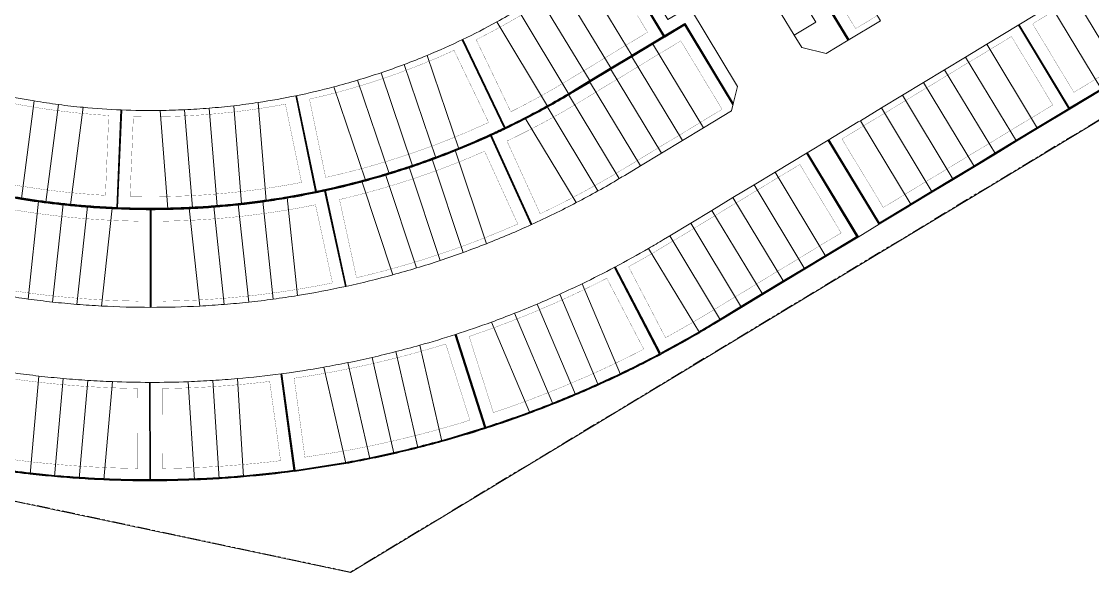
# Model space of a CAD drawing. Header units: centimetres. Extents: x -6122352 to 6876996, y -1694241 to 2592194.
# Drawn here: x 1849635 to 2110817, y -680858 to -546447 of the extents above; entities that cross this region are included whole.
import ezdxf

# ---------------------------------------------------------------- set-up
doc = ezdxf.new("R2010")
doc.units = ezdxf.units.CM
doc.header["$MEASUREMENT"] = 0
doc.linetypes.add('23585-XR-AR-DAMAC PLOT LIMITS$0$PHANTOM2', pattern=[1.25, 0.625, -0.125, 0.125, -0.125, 0.125, -0.125])
doc.linetypes.add('XR-AR-END-SETTING OUT PLAN$0$23261-XR-AR-SI-GF$0$HIDDEN', pattern=[0.375, 0.25, -0.125])
for name, color, linetype, lineweight, true_color in [('08-Compound Wall-2', 6, 'Continuous', 25, 0xff00ff), ('23585-XR-AR-DAMAC PLOT LIMITS$0$1-End units', 7, 'Continuous', 5, 0xf8991e), ('23585-XR-AR-DAMAC PLOT LIMITS$0$1-Open Space', 7, 'Continuous', 5, 0x90cf5a), ('23585-XR-AR-DAMAC PLOT LIMITS$0$1-Utility', 7, 'Continuous', 5, 0x8db1ff)]:
    doc.layers.add(name, color=color, linetype=linetype, lineweight=lineweight, true_color=true_color)
for name, color, linetype in [('23585-XR-AR-BOUNDARY WALLS AND SETBACKS$0$setback', 7, 'XR-AR-END-SETTING OUT PLAN$0$23261-XR-AR-SI-GF$0$HIDDEN'), ('23585-XR-AR-DAMAC PLOT LIMITS$0$PROJECT_LIMIT', 1, 'Continuous'), ('@MI-REF LAYER', 7, 'Continuous')]:
    doc.layers.add(name, color=color, linetype=linetype)
doc.layers.add('23585-XR-AR-DAMAC PLOT LIMITS$0$1-Mid units', color=41, linetype='Continuous', lineweight=5)
doc.layers.add('A-ANNO-TEXT', color=3, linetype='Continuous', lineweight=25)
doc.layers.add('23585-XR-AR-DAMAC PLOT LIMITS$0$D-Phase New', color=7, linetype='Continuous', true_color=0x000080)

# ---------------------------------------------------------------- blocks, each defined once
blk = doc.blocks.new('23585-XR-AR-BOUNDARY WALLS AND SETBACKS')
at = {"layer": '08-Compound Wall-2'}
for points in [[(498219.51, 2770123.52), (498242.85, 2770118.83), (498241.09, 2770110.06), (498239.91, 2770104.18), (498238.73, 2770098.29), (498237.55, 2770092.41), (498236.37, 2770086.53), (498235.19, 2770080.64), (498234.01, 2770074.76), (498232.22, 2770065.89), (498208.89, 2770070.57)], [(498219.55, 2770123.71), (498243.07, 2770118.99), (498243.08, 2770118.99), (498241.28, 2770110.02), (498240.1, 2770104.14), (498238.92, 2770098.25), (498237.74, 2770092.37), (498236.56, 2770086.49), (498235.38, 2770080.6), (498234.2, 2770074.72), (498232.4, 2770065.75)], [(498208.85, 2770070.37), (498232.19, 2770065.69), (498230.4, 2770056.82), (498229.22, 2770050.93), (498228.04, 2770045.05), (498226.86, 2770039.17), (498225.68, 2770033.29), (498224.5, 2770027.4), (498223.32, 2770021.52), (498223.2, 2770020.92), (498221.56, 2770012.74), (498198.23, 2770017.43)], [(498232.4, 2770065.75), (498230.6, 2770056.78), (498229.42, 2770050.9), (498228.24, 2770045.01), (498227.06, 2770039.13), (498225.88, 2770033.25), (498224.7, 2770027.36), (498223.52, 2770021.48), (498223.4, 2770020.88), (498221.72, 2770012.51), (498221.7, 2770012.51), (498198.19, 2770017.23)], [(498183.54, 2770037.28), (498160.11, 2770041.98), (498159.48, 2770038.82), (498137.13, 2770043.31)], [(498129.31, 2770009.54), (498152.46, 2770004.89), (498153.61, 2770010.61), (498176.01, 2770006.12)]]:
    blk.add_lwpolyline(points, dxfattribs=at)
for points in [[(498183.58, 2770037.48), (498160.15, 2770042.18), (498161.3, 2770047.89), (498161.91, 2770050.95), (498162.48, 2770053.77), (498163.09, 2770056.84), (498163.66, 2770059.65), (498164.27, 2770062.72), (498164.84, 2770065.54), (498165.45, 2770068.6), (498166.02, 2770071.42), (498166.63, 2770074.48), (498167.2, 2770077.3), (498167.81, 2770080.37), (498168.38, 2770083.19), (498169, 2770086.25), (498169.93, 2770090.89, 0.001768), (498170.3, 2770092.79, 0.002169), (498170.74, 2770095.13), (498194.21, 2770090.44)], [(498164.55, 2769950.07), (498141.81, 2769957.43, 0.004744), (498142.94, 2769961.05, 0.006905), (498144.46, 2769966.34, 0.007536), (498145.96, 2769972.16), (498145.99, 2769972.32, 0.007321), (498147.27, 2769978.02), (498147.3, 2769978.18, 0.001708), (498147.58, 2769979.52), (498148.46, 2769983.9), (498148.49, 2769984.07), (498149.64, 2769989.79), (498149.67, 2769989.95), (498150.82, 2769995.67), (498150.85, 2769995.83), (498152, 2770001.55), (498152.65, 2770004.8), (498152.66, 2770004.85), (498153.77, 2770010.38), (498176.17, 2770005.88)], [(498196.97, 2770011.15), (498220.3, 2770006.47), (498218.54, 2769997.67), (498217.36, 2769991.79), (498216.17, 2769985.9), (498214.99, 2769980.02), (498213.81, 2769974.14), (498212.63, 2769968.26), (498212.29, 2769966.53, -0.003992), (498211.42, 2769962.38, -0.010163), (498208.92, 2769951.89), (498185.92, 2769958.04)], [(498197.01, 2770011.35), (498220.52, 2770006.63), (498220.54, 2770006.62), (498218.73, 2769997.63), (498217.55, 2769991.75), (498216.37, 2769985.87), (498215.19, 2769979.98), (498214.01, 2769974.1), (498212.83, 2769968.22), (498212.48, 2769966.49, -0.003992), (498211.62, 2769962.34, -0.010258), (498209.08, 2769951.74)], [(498129.27, 2770009.34), (498152.43, 2770004.69), (498151.8, 2770001.59), (498150.65, 2769995.87), (498150.62, 2769995.71), (498149.47, 2769989.99), (498149.44, 2769989.83), (498148.29, 2769984.1), (498148.26, 2769983.94), (498147.38, 2769979.56, -0.001708), (498147.11, 2769978.22), (498147.08, 2769978.06, -0.00732), (498145.8, 2769972.37), (498145.76, 2769972.21, -0.007536), (498144.27, 2769966.39, -0.006779), (498142.78, 2769961.2), (498119.9, 2769968.12)], [(498119.85, 2769967.92), (498142.72, 2769961.01, -0.004744), (498141.59, 2769957.4, -0.01065), (498138.81, 2769949.38, -0.001136), (498138.49, 2769948.53, -0.006397), (498136.63, 2769943.79, -0.001136), (498136.29, 2769942.95, -0.00639), (498134.29, 2769938.26, -0.001136), (498133.93, 2769937.44, -0.00639), (498131.79, 2769932.82, -0.001136), (498131.4, 2769932, -0.006397), (498129.12, 2769927.44, -0.001135), (498128.7, 2769926.64, -0.011633), (498124.22, 2769918.52, -0.002626), (498123.16, 2769916.71), (498102.64, 2769928.97)], [(498171.81, 2769918.31), (498193.4, 2769908.3, 0.010711), (498197.91, 2769918.74, 0.00565), (498200.11, 2769924.32, 0.005647), (498202.18, 2769929.94, 0.005647), (498204.12, 2769935.62, 0.00565), (498205.93, 2769941.33, 0.010142), (498208.86, 2769951.7), (498185.87, 2769957.85)], [(498145.1, 2769906.48), (498124.45, 2769918.5, 0.011507), (498128.88, 2769926.54, 0.001136), (498129.29, 2769927.35, 0.006397), (498131.58, 2769931.91, 0.001136), (498131.97, 2769932.73, 0.00639), (498134.11, 2769937.36, 0.001136), (498134.48, 2769938.18, 0.00639), (498136.48, 2769942.87, 0.001136), (498136.82, 2769943.71, 0.006397), (498138.68, 2769948.46, 0.001136), (498139, 2769949.31, 0.010525), (498141.75, 2769957.24), (498164.49, 2769949.88)], [(498193.54, 2769908.12, 0.010807), (498198.1, 2769918.66, 0.00565), (498200.29, 2769924.25, 0.005647), (498202.37, 2769929.88, 0.005647), (498204.31, 2769935.55, 0.00565), (498206.12, 2769941.28, 0.010235), (498209.08, 2769951.74)], [(498102.54, 2769928.79), (498123.06, 2769916.54, -0.008909), (498119.31, 2769910.51, -0.006486), (498116.44, 2769906.21, -0.001047), (498115.97, 2769905.52, -0.006486), (498112.98, 2769901.31, -0.00104), (498112.49, 2769900.64, -0.006486), (498109.37, 2769896.52, -0.00104), (498108.86, 2769895.86, -0.006486), (498105.62, 2769891.84, -0.001046), (498105.09, 2769891.2, -0.006486), (498101.73, 2769887.27, -0.0053), (498098.91, 2769884.12, -0.010095), (498093.35, 2769878.3), (498076.41, 2769895.16)], [(498116.74, 2769867.91), (498099.12, 2769884.06, 0.005174), (498101.88, 2769887.14, 0.006486), (498105.24, 2769891.07, 0.001046), (498105.78, 2769891.71, 0.006486), (498109.02, 2769895.74, 0.00104), (498109.53, 2769896.4, 0.006486), (498112.65, 2769900.52, 0.00104), (498113.14, 2769901.19, 0.006486), (498116.14, 2769905.41, 0.001047), (498116.61, 2769906.1, 0.006486), (498119.48, 2769910.41, 0.009034), (498123.28, 2769916.53, 0.002627), (498124.35, 2769918.33), (498145, 2769906.31)], [(498150.17, 2769880.44), (498169.74, 2769866.89), (498176.67, 2769877.36, 0.005628), (498179.81, 2769882.46, 0.005647), (498182.83, 2769887.64, 0.005647), (498185.74, 2769892.89, 0.00565), (498188.52, 2769898.2, 0.01037), (498193.32, 2769908.11), (498171.73, 2769918.13)], [(498169.84, 2769866.69), (498176.84, 2769877.25, 0.00563), (498179.99, 2769882.36, 0.005648), (498183.01, 2769887.54, 0.005647), (498185.91, 2769892.79, 0.00565), (498188.7, 2769898.11, 0.010463), (498193.54, 2769908.12)], [(498076.27, 2769895.02), (498093.21, 2769878.16, -0.001441), (498092.4, 2769877.35, -0.007533), (498088.08, 2769873.19, -0.005252), (498084.99, 2769870.36, -0.002273), (498083.63, 2769869.16, -0.005253), (498080.46, 2769866.43, -0.002273), (498079.07, 2769865.26, -0.005253), (498075.82, 2769862.63, -0.00228), (498074.39, 2769861.51, -0.010166), (498067.89, 2769856.66), (498067.02, 2769856.04), (498053.12, 2769875.48)], [(498081.03, 2769836.43), (498067.14, 2769855.88), (498068.01, 2769856.5, 0.010166), (498074.51, 2769861.35, 0.00228), (498075.94, 2769862.47, 0.005252), (498079.2, 2769865.11, 0.002273), (498080.59, 2769866.27, 0.005253), (498083.76, 2769869.01, 0.002273), (498085.12, 2769870.21, 0.005252), (498088.21, 2769873.04, 0.007533), (498092.54, 2769877.21, 0.001566), (498093.42, 2769878.09, 0.010095), (498098.99, 2769883.92), (498116.6, 2769867.76)], [(498150.06, 2769880.27), (498169.62, 2769866.72, -0.011654), (498162.3, 2769856.75, -0.005647), (498158.59, 2769852.04, -0.005647), (498154.77, 2769847.42, -0.010054), (498147.71, 2769839.4), (498130.11, 2769855.42)], [(498169.84, 2769866.69, -0.011749), (498162.46, 2769856.63, -0.005647), (498158.74, 2769851.91, -0.005647), (498154.92, 2769847.29, -0.010147), (498147.79, 2769839.19)], [(498129.97, 2769855.27), (498147.58, 2769839.25, -0.010577), (498139.81, 2769831.14, -0.00565), (498135.52, 2769826.95, -0.005648), (498131.15, 2769822.85, -0.005647), (498126.67, 2769818.86, -0.003765), (498123.64, 2769816.25, -0.001882), (498122.11, 2769814.96, -0.01057), (498113.35, 2769807.96), (498098.59, 2769826.64)], [(498147.79, 2769839.19, -0.010672), (498139.95, 2769831, -0.00565), (498135.66, 2769826.8, -0.005648), (498131.28, 2769822.7, -0.005647), (498126.81, 2769818.7, -0.003765), (498123.77, 2769816.1, -0.001882), (498122.24, 2769814.81, -0.010755), (498113.31, 2769807.68), (498098.44, 2769826.51)]]:
    blk.add_lwpolyline(points, format="xyb", dxfattribs=at)
at = {"layer": '23585-XR-AR-BOUNDARY WALLS AND SETBACKS$0$setback', "ltscale": 40, "const_width": 0.05}
for points in [[(498220.43, 2770120.47), (498239.55, 2770116.64), (498238.34, 2770110.61), (498237.16, 2770104.73), (498235.98, 2770098.84), (498234.8, 2770092.96), (498233.62, 2770087.08), (498232.44, 2770081.19), (498231.26, 2770075.31), (498230.05, 2770069.28), (498210.93, 2770073.12)], [(498210.93, 2770073.12), (498212.14, 2770079.15), (498213.32, 2770085.03), (498214.5, 2770090.91), (498215.68, 2770096.8), (498216.86, 2770102.68), (498218.04, 2770108.56), (498219.22, 2770114.45), (498220.43, 2770120.47)], [(498183.87, 2770046.55), (498182.66, 2770040.52), (498163.55, 2770044.35)]]:
    blk.add_lwpolyline(points, dxfattribs=at)
blk.add_lwpolyline([(498209.75, 2770067.24), (498228.87, 2770063.4), (498227.66, 2770057.37), (498226.48, 2770051.49), (498225.3, 2770045.6), (498224.12, 2770039.72), (498222.94, 2770033.84), (498221.76, 2770027.95), (498220.58, 2770022.07), (498220.46, 2770021.47), (498219.37, 2770016.04), (498200.25, 2770019.88), (498201.34, 2770025.31), (498201.46, 2770025.91), (498202.64, 2770031.79), (498203.82, 2770037.67), (498205, 2770043.56), (498206.18, 2770049.44), (498207.36, 2770055.32), (498208.54, 2770061.2)], close=True, dxfattribs=at)
for points in [[(498197.89, 2770008.11), (498217, 2770004.27), (498215.79, 2769998.22), (498214.61, 2769992.34), (498213.43, 2769986.46), (498212.25, 2769980.57), (498211.07, 2769974.69), (498209.89, 2769968.81), (498209.54, 2769967.08, -0.003992), (498208.68, 2769962.98, -0.007384), (498206.93, 2769955.42), (498188.08, 2769960.47, 0.006654), (498189.55, 2769966.77, 0.004361), (498190.42, 2769970.92), (498190.77, 2769972.67), (498191.95, 2769978.55, 0.00001), (498191.95, 2769978.55), (498193.14, 2769984.44), (498194.32, 2769990.32), (498195.5, 2769996.2), (498196.68, 2770002.08)], [(498129.91, 2770006.36), (498149.03, 2770002.52), (498148.96, 2770002.16), (498147.81, 2769996.44), (498147.78, 2769996.28), (498146.63, 2769990.56), (498146.6, 2769990.4), (498145.45, 2769984.68), (498145.42, 2769984.51), (498144.54, 2769980.13, -0.001705), (498144.27, 2769978.82), (498144.24, 2769978.66, -0.007318), (498142.98, 2769973.05), (498142.94, 2769972.89, -0.007536), (498141.47, 2769967.15, -0.003085), (498140.82, 2769964.82), (498122.15, 2769970.47, 0.009139), (498123.81, 2769976.72, 0.008557), (498125.14, 2769982.62, 0.001942), (498125.42, 2769983.96), (498126.33, 2769988.51), (498127.51, 2769994.39), (498128.69, 2770000.28)], [(498164, 2769953.3), (498145.44, 2769959.31, 0.001163), (498145.72, 2769960.21, 0.006905), (498147.26, 2769965.58, 0.007536), (498148.78, 2769971.49), (498148.81, 2769971.65, 0.007321), (498150.11, 2769977.43), (498150.14, 2769977.59, 0.001711), (498150.42, 2769978.95), (498151.3, 2769983.33), (498151.33, 2769983.5), (498152.48, 2769989.22), (498152.51, 2769989.38), (498153.66, 2769995.1), (498153.69, 2769995.26), (498154.84, 2770000.98), (498155.49, 2770004.23), (498155.5, 2770004.28), (498156.06, 2770007.06), (498175.18, 2770003.22), (498173.96, 2769997.15), (498172.78, 2769991.26), (498171.6, 2769985.38), (498170.42, 2769979.5), (498169.54, 2769975.11, -0.001708), (498169.24, 2769973.63, -0.006718), (498167.95, 2769967.81, -0.006724), (498166.5, 2769962.02, -0.010222)], [(498105.39, 2769930.7, 0.009215), (498108.53, 2769936.41, 0.008567), (498111.26, 2769941.82, 0.008556), (498113.8, 2769947.32, 0.008556), (498116.15, 2769952.89, 0.008566), (498118.31, 2769958.55, 0.009215), (498120.42, 2769964.72), (498139.09, 2769959.08, -0.00105), (498138.83, 2769958.29, -0.01065), (498136.09, 2769950.39, -0.001136), (498135.78, 2769949.56, -0.006397), (498133.95, 2769944.88, -0.001136), (498133.61, 2769944.05, -0.00639), (498131.64, 2769939.44, -0.001136), (498131.28, 2769938.62, -0.00639), (498129.17, 2769934.07, -0.001136), (498128.78, 2769933.26, -0.006397), (498126.54, 2769928.77, -0.001135), (498126.13, 2769927.98, -0.010565), (498122.14, 2769920.7)], [(498145.25, 2769909.75), (498128.39, 2769919.56, 0.007926), (498131.45, 2769925.2, 0.001136), (498131.87, 2769926.02, 0.006397), (498134.19, 2769930.65, 0.001136), (498134.58, 2769931.48, 0.00639), (498136.76, 2769936.17, 0.001136), (498137.13, 2769937.01, 0.00639), (498139.16, 2769941.77, 0.001136), (498139.51, 2769942.62, 0.006397), (498141.39, 2769947.44, 0.001136), (498141.71, 2769948.3, 0.006943), (498143.6, 2769953.6), (498162.15, 2769947.59, -0.010025), (498159.13, 2769939.22, -0.006722), (498156.92, 2769933.69, -0.006717), (498154.56, 2769928.21, -0.006717), (498152.05, 2769922.8, -0.006722), (498149.4, 2769917.46, -0.009871)], [(498174.36, 2769920.32), (498192.05, 2769912.12, 0.007937), (498195.32, 2769919.79, 0.00565), (498197.49, 2769925.31, 0.005647), (498199.54, 2769930.88, 0.005647), (498201.46, 2769936.49, 0.00565), (498203.26, 2769942.15, 0.007397), (498205.41, 2769949.62), (498186.57, 2769954.66, -0.006173), (498184.92, 2769948.89, -0.006212), (498183.11, 2769943.12, -0.006208), (498181.16, 2769937.41, -0.006208), (498179.07, 2769931.74, -0.006212), (498176.84, 2769926.13, -0.006493)], [(498102.32, 2769925.55), (498119.06, 2769915.55, -0.005214), (498116.87, 2769912.09, -0.006486), (498114.05, 2769907.85, -0.001047), (498113.59, 2769907.17, -0.006486), (498110.64, 2769903.02, -0.00104), (498110.15, 2769902.36, -0.006486), (498107.08, 2769898.3, -0.00104), (498106.58, 2769897.65, -0.006486), (498103.39, 2769893.68, -0.001046), (498102.86, 2769893.05, -0.006486), (498099.55, 2769889.18, -0.0053), (498096.77, 2769886.08, -0.0064), (498093.33, 2769882.42), (498079.5, 2769896.18, 0.009216), (498083.93, 2769900.96, 0.008566), (498087.89, 2769905.55, 0.008556), (498091.68, 2769910.26, 0.008556), (498095.31, 2769915.1, 0.008566), (498098.78, 2769920.07, 0.009215)], [(498117.58, 2769871.08), (498103.2, 2769884.26, 0.001593), (498104.06, 2769885.22, 0.006486), (498107.47, 2769889.21, 0.001046), (498108.01, 2769889.86, 0.006486), (498111.3, 2769893.95, 0.00104), (498111.82, 2769894.62, 0.006486), (498114.99, 2769898.8, 0.00104), (498115.48, 2769899.48, 0.006486), (498118.52, 2769903.76, 0.001047), (498119, 2769904.46, 0.006486), (498121.91, 2769908.83, 0.008079), (498125.37, 2769914.38), (498142.23, 2769904.56, -0.010025), (498137.5, 2769897.03, -0.006722), (498134.16, 2769892.09, -0.006717), (498130.69, 2769887.24, -0.006717), (498127.09, 2769882.49, -0.006722), (498123.37, 2769877.83, -0.010025)], [(498153.05, 2769881.97), (498169.03, 2769870.9), (498174.32, 2769878.88, 0.005597), (498177.41, 2769883.9, 0.005645), (498180.4, 2769889.03, 0.005647), (498183.27, 2769894.22, 0.00565), (498186.03, 2769899.47, 0.007621), (498189.55, 2769906.66), (498171.86, 2769914.87, -0.006362), (498169.15, 2769909.31, -0.006212), (498166.36, 2769903.95, -0.006208), (498163.45, 2769898.66, -0.006208), (498160.4, 2769893.45, -0.006212), (498157.22, 2769888.31, -0.007804)], [(498075.27, 2769891.92), (498089.09, 2769878.17, -0.005279), (498086.09, 2769875.31, -0.005252), (498083.05, 2769872.52, -0.002273), (498081.72, 2769871.34, -0.005253), (498078.59, 2769868.64, -0.002273), (498077.22, 2769867.5, -0.005253), (498074.02, 2769864.9, -0.00228), (498072.61, 2769863.8, -0.007969), (498067.61, 2769860.03), (498056.27, 2769875.9, 0.008977), (498061.33, 2769879.73, 0.008556), (498066.02, 2769883.55, 0.008556), (498070.58, 2769887.53, 0.00908)], [(498082.44, 2769839.29), (498071.1, 2769855.15, 0.008034), (498076.29, 2769859.06, 0.00228), (498077.74, 2769860.2, 0.005252), (498081.05, 2769862.88, 0.002273), (498082.46, 2769864.06, 0.005253), (498085.68, 2769866.83, 0.002273), (498087.06, 2769868.05, 0.005252), (498090.19, 2769870.92, 0.007533), (498094.58, 2769875.15, 0.001566), (498095.48, 2769876.05, 0.006514), (498099.15, 2769879.83), (498113.52, 2769866.65, -0.010025), (498107.3, 2769860.3, -0.006722), (498102.98, 2769856.19, -0.006717), (498098.56, 2769852.19, -0.006717), (498094.03, 2769848.31, -0.006722), (498089.4, 2769844.56, -0.009841)], [(498149.61, 2769877.05), (498165.65, 2769865.95, -0.008882), (498160.08, 2769858.46, -0.005647), (498156.41, 2769853.8, -0.005647), (498152.63, 2769849.22, -0.007305), (498147.59, 2769843.43), (498133.17, 2769856.55, 0.0066), (498137.39, 2769861.4, 0.006208), (498141.24, 2769866.05, 0.006208), (498144.97, 2769870.79, 0.008012)], [(498129.11, 2769852.13), (498143.54, 2769839.01, -0.007804), (498137.83, 2769833.12, -0.00565), (498133.59, 2769828.97, -0.005648), (498129.26, 2769824.92, -0.005647), (498124.83, 2769820.96, -0.003765), (498121.83, 2769818.39, -0.001882), (498120.32, 2769817.11, -0.007945), (498113.83, 2769811.87), (498101.74, 2769827.17, 0.006918), (498106.98, 2769831.38, 0.006212), (498111.59, 2769835.29, 0.006208), (498116.1, 2769839.31, 0.006208), (498120.5, 2769843.44, 0.006212), (498124.81, 2769847.68, 0.006368)]]:
    blk.add_lwpolyline(points, format="xyb", close=True, dxfattribs=at)
blk = doc.blocks.new('A$C9d9485f6')
at = {"layer": 'A-ANNO-TEXT', "rotation": 312.4881850805905}
blk.add_blockref('23585-XR-AR-BOUNDARY WALLS AND SETBACKS', (-2377088.53, -1504219.25), dxfattribs=at)
blk = doc.blocks.new('23585-XR-AR-DAMAC PLOT LIMITS')
at = {"layer": '23585-XR-AR-DAMAC PLOT LIMITS$0$1-End units', "color": 251, "true_color": 0x636466}
for points in [[(498234.2, 2770074.72), (498232.4, 2770065.75), (498232.39, 2770065.75), (498208.87, 2770070.47), (498210.67, 2770079.44), (498234.19, 2770074.73)], [(498232.4, 2770065.75), (498230.6, 2770056.78), (498230.59, 2770056.78), (498207.07, 2770061.5), (498208.87, 2770070.47), (498232.39, 2770065.75)], [(498185.35, 2770046.25), (498183.55, 2770037.28), (498160.02, 2770042), (498161.2, 2770047.91), (498161.82, 2770050.97)], [(498223.4, 2770020.88), (498221.72, 2770012.51), (498221.7, 2770012.51), (498198.19, 2770017.23), (498199.87, 2770025.6), (498199.99, 2770026.2), (498223.5, 2770021.49), (498223.52, 2770021.48)], [(498176.02, 2770006.12), (498177, 2770004.64), (498175.43, 2769996.85), (498151.9, 2770001.57), (498152.56, 2770004.82), (498152.56, 2770004.87), (498153.71, 2770010.59)], [(498220.54, 2770006.62), (498218.73, 2769997.63), (498218.72, 2769997.63), (498195.21, 2770002.38), (498197.01, 2770011.35), (498220.52, 2770006.63)], [(498152.56, 2770004.87), (498152.56, 2770004.82), (498151.9, 2770001.57), (498150.75, 2769995.85), (498127.22, 2770000.57), (498128.95, 2770009.18), (498129.27, 2770009.5), (498129.31, 2770009.54)]]:
    blk.add_lwpolyline(points, close=True, dxfattribs=at)
for points in [[(498145.9, 2769972.35), (498145.86, 2769972.19, -0.007536), (498144.37, 2769966.37, -0.006905), (498142.85, 2769961.07), (498119.88, 2769968.02, 0.013381), (498122.35, 2769977.07)], [(498142.85, 2769961.07, -0.004869), (498141.69, 2769957.37, -0.01065), (498138.9, 2769949.35), (498116.9, 2769959.06, 0.013456), (498119.88, 2769968.02)], [(498167.95, 2769961.63, -0.013603), (498164.52, 2769949.98), (498141.69, 2769957.37, 0.004869), (498142.85, 2769961.07, 0.006905), (498144.37, 2769966.37)], [(498211.62, 2769962.34, -0.010258), (498209.09, 2769951.74), (498209.07, 2769951.74), (498185.9, 2769957.95, 0.009728), (498188.09, 2769967.09), (498211.6, 2769962.34)], [(498209.09, 2769951.74, -0.010235), (498206.13, 2769941.28), (498206.11, 2769941.28), (498183.49, 2769949.32, 0.009269), (498185.9, 2769957.95), (498209.07, 2769951.74)], [(498164.52, 2769949.98, -0.013406), (498160.53, 2769938.69), (498138.59, 2769948.5, 0.001136), (498138.9, 2769949.35, 0.01065), (498141.69, 2769957.37)], [(498129.21, 2769927.39, -0.001135), (498128.79, 2769926.59, -0.011633), (498124.31, 2769918.47, -0.002752), (498123.2, 2769916.58), (498102.59, 2769928.88, 0.013456), (498107.21, 2769937.11)], [(498123.2, 2769916.58, -0.009034), (498119.39, 2769910.46, -0.006486), (498116.53, 2769906.15), (498097.54, 2769920.91, 0.013457), (498102.59, 2769928.88)], [(498150.74, 2769916.78, -0.013253), (498145.05, 2769906.39), (498124.31, 2769918.47, 0.011633), (498128.79, 2769926.59)], [(498198.1, 2769918.66, -0.010807), (498193.54, 2769908.12), (498193.53, 2769908.13), (498171.77, 2769918.22, 0.009569), (498175.46, 2769926.7), (498198.08, 2769918.66)], [(498145.05, 2769906.39, -0.013406), (498138.75, 2769896.21), (498119.39, 2769910.46, 0.009034), (498123.2, 2769916.58, 0.002752), (498124.31, 2769918.47)], [(498193.54, 2769908.12, -0.010463), (498188.7, 2769898.11), (498188.69, 2769898.12), (498167.81, 2769909.98, 0.009454), (498171.77, 2769918.22), (498193.53, 2769908.13)], [(498101.8, 2769887.2, -0.0053), (498098.98, 2769884.06, -0.010221), (498093.35, 2769878.16), (498076.34, 2769895.09, 0.013457), (498082.81, 2769901.96)], [(498093.35, 2769878.16, -0.001566), (498092.47, 2769877.28, -0.007533), (498088.15, 2769873.11, -0.005252), (498085.06, 2769870.29), (498069.58, 2769888.65, 0.013322), (498076.34, 2769895.09)], [(498124.53, 2769876.88, -0.013406), (498116.67, 2769867.84), (498098.98, 2769884.06, 0.0053), (498101.8, 2769887.2, 0.006486), (498105.17, 2769891.13)], [(498176.84, 2769877.25), (498169.85, 2769866.69), (498150.12, 2769880.35, 0.010895), (498155.96, 2769889.12)], [(498116.67, 2769867.84, -0.013406), (498108.35, 2769859.23), (498092.47, 2769877.28, 0.001566), (498093.35, 2769878.16, 0.010221), (498098.98, 2769884.06)], [(498075.88, 2769862.55, -0.00228), (498074.45, 2769861.43, -0.010166), (498067.95, 2769856.58), (498066.92, 2769855.84), (498052.96, 2769875.37), (498054, 2769876.11, 0.011418), (498060.4, 2769880.91)], [(498169.85, 2769866.69, -0.011749), (498162.46, 2769856.63), (498143.78, 2769871.71, 0.011091), (498150.12, 2769880.35)], [(498154.92, 2769847.29, -0.010147), (498147.8, 2769839.19), (498130.04, 2769855.34, 0.00969), (498136.25, 2769862.37)], [(498147.8, 2769839.19, -0.010672), (498139.96, 2769831), (498123.74, 2769848.73, 0.009446), (498130.04, 2769855.34)]]:
    blk.add_lwpolyline(points, format="xyb", close=True, dxfattribs=at)
at = {"layer": '23585-XR-AR-DAMAC PLOT LIMITS$0$1-Mid units', "color": 251, "true_color": 0x636466}
for points in [[(498236.56, 2770086.49), (498235.38, 2770080.61), (498235.37, 2770080.61), (498211.85, 2770085.33), (498213.03, 2770091.21), (498236.55, 2770086.49)], [(498235.38, 2770080.61), (498234.2, 2770074.72), (498234.19, 2770074.73), (498210.67, 2770079.44), (498211.85, 2770085.33), (498235.37, 2770080.61)], [(498230.6, 2770056.78), (498229.42, 2770050.9), (498229.41, 2770050.9), (498205.89, 2770055.62), (498207.07, 2770061.5), (498230.59, 2770056.78)], [(498229.42, 2770050.9), (498228.24, 2770045.01), (498228.23, 2770045.02), (498204.71, 2770049.73), (498205.89, 2770055.62), (498229.41, 2770050.9)], [(498228.24, 2770045.01), (498227.06, 2770039.13), (498227.05, 2770039.13), (498203.53, 2770043.85), (498204.71, 2770049.73), (498228.23, 2770045.02)], [(498227.06, 2770039.13), (498225.88, 2770033.25), (498225.86, 2770033.25), (498202.35, 2770037.97), (498203.53, 2770043.85), (498227.05, 2770039.13)], [(498225.88, 2770033.25), (498224.7, 2770027.36), (498224.68, 2770027.37), (498201.17, 2770032.09), (498202.35, 2770037.97), (498225.86, 2770033.25)], [(498224.7, 2770027.36), (498223.52, 2770021.48), (498223.5, 2770021.49), (498199.99, 2770026.2), (498201.17, 2770032.09), (498224.68, 2770027.37)], [(498218.73, 2769997.63), (498217.55, 2769991.75), (498217.54, 2769991.75), (498194.03, 2769996.5), (498195.21, 2770002.38), (498218.72, 2769997.63)], [(498150.75, 2769995.85), (498150.72, 2769995.69), (498149.57, 2769989.97), (498126.04, 2769994.69), (498127.22, 2770000.57)], [(498151.9, 2770001.57), (498175.43, 2769996.85), (498174.25, 2769990.97), (498150.72, 2769995.69), (498150.75, 2769995.85)], [(498149.57, 2769989.97), (498149.54, 2769989.81), (498148.39, 2769984.09), (498124.86, 2769988.81), (498126.04, 2769994.69)], [(498174.25, 2769990.97), (498173.07, 2769985.08), (498149.54, 2769989.81), (498149.57, 2769989.97), (498150.72, 2769995.69)], [(498217.55, 2769991.75), (498216.37, 2769985.87), (498216.36, 2769985.87), (498192.85, 2769990.61), (498194.03, 2769996.5), (498217.54, 2769991.75)], [(498173.07, 2769985.08), (498171.89, 2769979.2), (498148.36, 2769983.92), (498148.39, 2769984.09), (498149.54, 2769989.81)], [(498216.37, 2769985.87), (498215.19, 2769979.98), (498215.18, 2769979.99), (498191.67, 2769984.73), (498192.85, 2769990.61), (498216.36, 2769985.87)], [(498215.19, 2769979.98), (498214.01, 2769974.1), (498214, 2769974.1), (498190.49, 2769978.85), (498191.67, 2769984.73), (498215.18, 2769979.99)], [(498214.01, 2769974.1), (498212.83, 2769968.22), (498212.82, 2769968.22), (498189.31, 2769972.97), (498190.49, 2769978.85), (498214, 2769974.1)]]:
    blk.add_lwpolyline(points, close=True, dxfattribs=at)
for points in [[(498148.39, 2769984.09), (498148.36, 2769983.92), (498147.48, 2769979.54, -0.001708), (498147.21, 2769978.2), (498123.68, 2769982.93, 0.001942), (498123.95, 2769984.26), (498124.86, 2769988.81)], [(498171.89, 2769979.2), (498171.01, 2769974.82, -0.001708), (498170.71, 2769973.32), (498147.18, 2769978.04), (498147.21, 2769978.2, 0.001708), (498147.48, 2769979.54), (498148.36, 2769983.92)], [(498147.21, 2769978.2), (498147.18, 2769978.04, -0.007321), (498145.9, 2769972.35), (498122.35, 2769977.07, 0.008557), (498123.68, 2769982.93)], [(498170.71, 2769973.32, -0.006718), (498169.41, 2769967.46), (498145.86, 2769972.19), (498145.9, 2769972.35, 0.007321), (498147.18, 2769978.04)], [(498169.41, 2769967.46, -0.006724), (498167.95, 2769961.63), (498144.37, 2769966.37, 0.007536), (498145.86, 2769972.19)], [(498212.83, 2769968.22), (498212.49, 2769966.49, -0.003992), (498211.62, 2769962.34), (498211.6, 2769962.34), (498188.09, 2769967.09, 0.004361), (498188.95, 2769971.22), (498189.31, 2769972.97), (498212.82, 2769968.22)], [(498138.9, 2769949.35, -0.001136), (498138.59, 2769948.5, -0.006397), (498136.73, 2769943.75), (498114.76, 2769953.45, 0.008566), (498116.9, 2769959.06)], [(498136.73, 2769943.75, -0.001136), (498136.38, 2769942.91, -0.00639), (498134.39, 2769938.22), (498112.43, 2769947.92, 0.008556), (498114.76, 2769953.45)], [(498134.39, 2769938.22, -0.001136), (498134.02, 2769937.4, -0.00639), (498131.88, 2769932.77), (498109.91, 2769942.47, 0.008556), (498112.43, 2769947.92)], [(498160.53, 2769938.69, -0.006722), (498158.3, 2769933.11), (498136.38, 2769942.91, 0.001136), (498136.73, 2769943.75, 0.006397), (498138.59, 2769948.5)], [(498206.13, 2769941.28, -0.00565), (498204.31, 2769935.55), (498204.3, 2769935.56), (498181.69, 2769943.59, 0.006212), (498183.49, 2769949.32), (498206.11, 2769941.28)], [(498131.88, 2769932.77, -0.001136), (498131.49, 2769931.96, -0.006397), (498129.21, 2769927.39), (498107.21, 2769937.11, 0.008567), (498109.91, 2769942.47)], [(498158.3, 2769933.11, -0.006717), (498155.93, 2769927.6), (498134.02, 2769937.4, 0.001136), (498134.39, 2769938.22, 0.00639), (498136.38, 2769942.91)], [(498204.31, 2769935.55, -0.005647), (498202.37, 2769929.88), (498202.35, 2769929.88), (498179.75, 2769937.91, 0.006208), (498181.69, 2769943.59), (498204.3, 2769935.56)], [(498155.93, 2769927.6, -0.006717), (498153.41, 2769922.16), (498131.49, 2769931.96, 0.001136), (498131.88, 2769932.77, 0.00639), (498134.02, 2769937.4)], [(498202.37, 2769929.88, -0.005647), (498200.3, 2769924.25), (498200.28, 2769924.25), (498177.67, 2769932.28, 0.006208), (498179.75, 2769937.91), (498202.35, 2769929.88)], [(498153.41, 2769922.16, -0.006722), (498150.74, 2769916.78), (498128.79, 2769926.59, 0.001136), (498129.21, 2769927.39, 0.006397), (498131.49, 2769931.96)], [(498200.3, 2769924.25, -0.00565), (498198.1, 2769918.66), (498198.08, 2769918.66), (498175.46, 2769926.7, 0.006212), (498177.67, 2769932.28), (498200.28, 2769924.25)], [(498116.53, 2769906.15, -0.001047), (498116.06, 2769905.47, -0.006486), (498113.06, 2769901.25), (498094.1, 2769915.98, 0.008566), (498097.54, 2769920.91)], [(498113.06, 2769901.25, -0.00104), (498112.57, 2769900.58, -0.006486), (498109.45, 2769896.46), (498090.5, 2769911.18, 0.008556), (498094.1, 2769915.98)], [(498109.45, 2769896.46, -0.00104), (498108.94, 2769895.8, -0.006486), (498105.7, 2769891.77), (498086.74, 2769906.51, 0.008556), (498090.5, 2769911.18)], [(498138.75, 2769896.21, -0.006722), (498135.39, 2769891.23), (498116.06, 2769905.47, 0.001047), (498116.53, 2769906.15, 0.006486), (498119.39, 2769910.46)], [(498188.7, 2769898.11, -0.00565), (498185.91, 2769892.8), (498185.91, 2769892.8), (498165.04, 2769904.66, 0.006212), (498167.81, 2769909.98), (498188.69, 2769898.12)], [(498105.7, 2769891.77, -0.001046), (498105.17, 2769891.13, -0.006486), (498101.8, 2769887.2), (498082.81, 2769901.96, 0.008566), (498086.74, 2769906.51)], [(498135.39, 2769891.23, -0.006717), (498131.9, 2769886.35), (498112.57, 2769900.58, 0.00104), (498113.06, 2769901.25, 0.006486), (498116.06, 2769905.47)], [(498185.91, 2769892.8, -0.005647), (498183.01, 2769887.54), (498183, 2769887.55), (498162.14, 2769899.4, 0.006208), (498165.04, 2769904.66), (498185.91, 2769892.8)], [(498131.9, 2769886.35, -0.006717), (498128.28, 2769881.57), (498108.94, 2769895.8, 0.00104), (498109.45, 2769896.46, 0.006486), (498112.57, 2769900.58)], [(498183.01, 2769887.54, -0.005648), (498179.99, 2769882.36), (498179.98, 2769882.37), (498159.12, 2769894.22, 0.006208), (498162.14, 2769899.4), (498183, 2769887.55)], [(498128.28, 2769881.57, -0.006722), (498124.53, 2769876.88), (498105.17, 2769891.13, 0.001046), (498105.7, 2769891.77, 0.006486), (498108.94, 2769895.8)], [(498179.98, 2769882.37), (498179.97, 2769882.35, -0.00563), (498176.84, 2769877.25), (498155.96, 2769889.12, 0.006212), (498159.12, 2769894.22)], [(498085.06, 2769870.29, -0.002273), (498083.7, 2769869.08, -0.005253), (498080.53, 2769866.35), (498065.06, 2769884.7, 0.008556), (498069.58, 2769888.65)], [(498080.53, 2769866.35, -0.002273), (498079.14, 2769865.19, -0.005253), (498075.88, 2769862.55), (498060.4, 2769880.91, 0.008556), (498065.06, 2769884.7)], [(498108.35, 2769859.23, -0.006722), (498104, 2769855.09), (498088.15, 2769873.11, 0.007533), (498092.47, 2769877.28)], [(498104, 2769855.09, -0.006717), (498099.55, 2769851.06), (498083.7, 2769869.08, 0.002273), (498085.06, 2769870.29, 0.005252), (498088.15, 2769873.11)], [(498162.46, 2769856.63, -0.005647), (498158.75, 2769851.91), (498140.07, 2769866.99, 0.006208), (498143.78, 2769871.71)], [(498099.55, 2769851.06, -0.006717), (498094.99, 2769847.16), (498079.14, 2769865.19, 0.002273), (498080.53, 2769866.35, 0.005253), (498083.7, 2769869.08)], [(498158.75, 2769851.91, -0.005647), (498154.92, 2769847.29), (498136.25, 2769862.37, 0.006208), (498140.07, 2769866.99)], [(498094.99, 2769847.16, -0.006722), (498090.33, 2769843.38), (498074.45, 2769861.43, 0.00228), (498075.88, 2769862.55, 0.005252), (498079.14, 2769865.19)], [(498139.96, 2769831, -0.00565), (498135.67, 2769826.8), (498119.47, 2769844.52, 0.006212), (498123.74, 2769848.73)], [(498135.67, 2769826.8, -0.005648), (498131.28, 2769822.7), (498115.09, 2769840.42, 0.006208), (498119.47, 2769844.52)], [(498131.28, 2769822.7, -0.005647), (498126.81, 2769818.7), (498110.61, 2769836.42, 0.006208), (498115.09, 2769840.42)], [(498126.81, 2769818.7, -0.003765), (498123.78, 2769816.1, -0.001882), (498122.24, 2769814.81), (498106.03, 2769832.54, 0.006212), (498110.61, 2769836.42)]]:
    blk.add_lwpolyline(points, format="xyb", close=True, dxfattribs=at)
at = {"layer": '23585-XR-AR-DAMAC PLOT LIMITS$0$1-Open Space', "color": 251, "true_color": 0x636466}
blk.add_lwpolyline([(498234.2, 2770074.72), (498232.4, 2770065.75), (498230.6, 2770056.78), (498229.42, 2770050.9), (498228.24, 2770045.01), (498227.06, 2770039.13), (498225.88, 2770033.25), (498224.7, 2770027.36), (498223.52, 2770021.48), (498223.4, 2770020.88), (498221.72, 2770012.51), (498220.54, 2770006.62), (498218.73, 2769997.63), (498217.55, 2769991.75), (498216.37, 2769985.87), (498215.19, 2769979.98), (498214.01, 2769974.1), (498212.83, 2769968.22), (498212.49, 2769966.49, -0.003992), (498211.62, 2769962.34, -0.010258), (498209.09, 2769951.74, -0.010235), (498206.13, 2769941.28, -0.00565), (498204.31, 2769935.55, -0.005647), (498202.37, 2769929.88, -0.005647), (498200.3, 2769924.25, -0.00565), (498198.1, 2769918.66, -0.010807), (498193.54, 2769908.12, -0.010463), (498188.7, 2769898.11, -0.00565), (498185.91, 2769892.8, -0.005647), (498183.01, 2769887.54, -0.005648), (498179.99, 2769882.36, -0.00565), (498176.84, 2769877.25), (498169.85, 2769866.69, -0.011749), (498162.46, 2769856.63, -0.005647), (498158.75, 2769851.91, -0.005647), (498154.92, 2769847.29, -0.010147), (498147.8, 2769839.19, -0.010672), (498139.96, 2769831, -0.00565), (498135.67, 2769826.8, -0.005648), (498131.28, 2769822.7, -0.005647), (498126.81, 2769818.7, -0.003765), (498123.78, 2769816.1, -0.001882)], format="xyb", dxfattribs=at)
blk.add_lwpolyline([(497858.12, 2769617.72), (498197.26, 2769860.14), (498279.8, 2770271.46), (498090.26, 2770561.96)], dxfattribs=at)
for points in [[(498160.02, 2770042), (498183.55, 2770037.28), (498182.31, 2770031.11), (498177.19, 2770027.71), (498173.72, 2770028.4), (498174.93, 2770034.4), (498168.95, 2770035.6), (498167.74, 2770029.6), (498140.57, 2770035.05), (498137.13, 2770043.31), (498159.38, 2770038.84)], [(498151.33, 2770014.23), (498173.59, 2770009.76), (498176.02, 2770006.12), (498153.71, 2770010.59), (498152.56, 2770004.87), (498129.31, 2770009.54), (498136.97, 2770017.11), (498135.77, 2770011.13), (498141.75, 2770009.93), (498142.95, 2770015.91), (498145.35, 2770015.43), (498144.15, 2770009.45), (498150.13, 2770008.25)], [(498221.72, 2770012.51), (498220.54, 2770006.62), (498220.52, 2770006.63), (498197.01, 2770011.35), (498198.19, 2770017.23), (498221.7, 2770012.51)]]:
    blk.add_lwpolyline(points, close=True, dxfattribs=at)
at = {"layer": '23585-XR-AR-DAMAC PLOT LIMITS$0$1-Utility', "color": 251, "true_color": 0x636466}
blk.add_lwpolyline([(498174.93, 2770034.4), (498173.72, 2770028.4), (498167.74, 2770029.6), (498168.95, 2770035.6)], close=True, dxfattribs=at)
at = {"layer": '23585-XR-AR-DAMAC PLOT LIMITS$0$D-Phase New', "color": 8, "const_width": 0.1}
blk.add_lwpolyline([(497719.8, 2769518.84), (498077.69, 2769774.67), (498197.26, 2769860.14), (498242.1, 2770083.59), (498243.05, 2770088.29), (498277.97, 2770262.34), (498028.69, 2770146.61), (497949.66, 2770330.39), (497897.75, 2770368.6), (497799.05, 2770406.16), (497778.47, 2770344.43), (497753.19, 2770284.43), (497721.88, 2770225.24), (497688.92, 2770169.44), (497626.65, 2770080.85), (497583.53, 2770028.9)], dxfattribs=at)
at = {"layer": '23585-XR-AR-DAMAC PLOT LIMITS$0$PROJECT_LIMIT', "linetype": '23585-XR-AR-DAMAC PLOT LIMITS$0$PHANTOM2', "ltscale": 5}
blk.add_lwpolyline([(498007.3, 2770689.12), (498279.8, 2770271.46), (498197.26, 2769860.14), (497694.7, 2769500.9)], dxfattribs=at)
blk = doc.blocks.new('A$Cf093b529')
at = {"layer": 'A-ANNO-TEXT'}
blk.add_blockref('23585-XR-AR-DAMAC PLOT LIMITS', (-495391.99, -2768603.44), dxfattribs=at)

msp = doc.modelspace()

# ---------------------------------------------------------------- block references
at = {"layer": '@MI-REF LAYER', "xscale": 1000, "yscale": 1000, "zscale": 1000}
msp.add_blockref('A$C9d9485f6', (-23958.95046, 48155.57226), dxfattribs=at)
at = {"layer": '@MI-REF LAYER', "xscale": 1000, "yscale": 1000, "zscale": 1000, "rotation": 312.4882903633292}
msp.add_blockref('A$Cf093b529', (-891608.73293, 539022.72011), dxfattribs=at)

doc.saveas('drawing.dxf')
